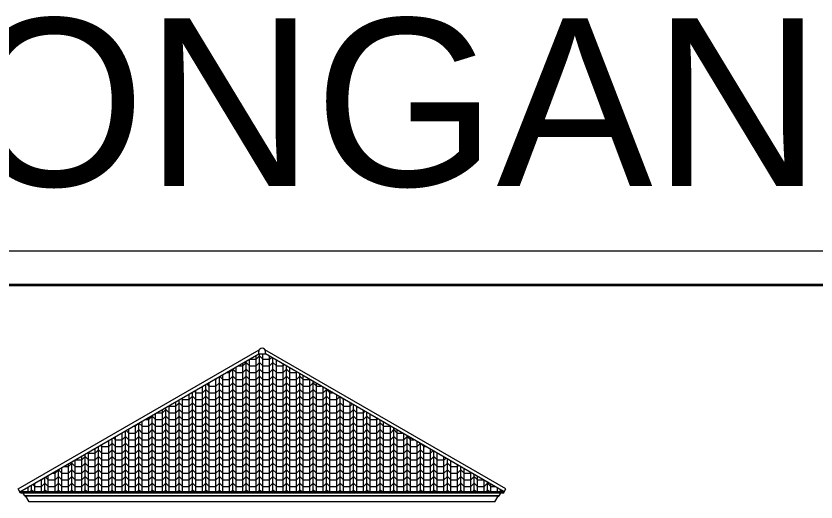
# Model space of a CAD drawing. Header units: millimetres. Extents: x -11 to 1625, y -267 to 180.
# Drawn here: x 1207.65 to 1231.51, y 165.52 to 180.01 of the extents above; entities that cross this region are included whole.
import ezdxf
from ezdxf.enums import TextEntityAlignment as Align

# ---------------------------------------------------------------- set-up
doc = ezdxf.new("R2010")
doc.units = ezdxf.units.MM
for name, color, linetype, lineweight in [('ars', 11, 'Continuous', 5), ('GRS KOP', 1, 'Continuous', 35), ('kap', 71, 'Continuous', 15), ('kop', 7, 'Continuous', 20), ('not', 7, 'Continuous', 20)]:
    doc.layers.add(name, color=color, linetype=linetype, lineweight=lineweight)
doc.styles.add('BARU', font='complex.shx')
doc.styles.add('simplek', font='simplex.shx')
doc.styles.get("Standard").update_dxf_attribs({"font": 'ARIALUNI.TTF'})

# ---------------------------------------------------------------- blocks, each defined once
blk = doc.blocks.new('kop')
at = {"layer": 'GRS KOP'}
blk.add_lwpolyline([(1, 54), (83, 54), (83, 1), (1, 1)], close=True, dxfattribs=at)
at = {"layer": 'kop', "color": 7}
blk.add_line((84, 55), (0, 55), dxfattribs=at)
at = {"layer": 'kop', "style": 'BARU', "flags": 4}
for p, height in [((73.8, 5.4), 0.35), ((80.303, 5.382), 0.25), ((73.8, 4.9), 0.35), ((80.303, 4.882), 0.25), ((73.8, 4.4), 0.35), ((80.303, 4.382), 0.25)]:
    blk.add_attdef('-', p, '', height=height, dxfattribs=at)
at = {"layer": 'kop', "flags": 4}
for tag, p in [('AR-00', (78.057, 2.648)), ('00', (81.238, 2.647))]:
    blk.add_attdef(tag, text='', height=0.35, dxfattribs=at).set_placement(p, align=Align.MIDDLE)

msp = doc.modelspace()

# ---------------------------------------------------------------- hatches: boundary and pattern name
at = {"layer": 'ars'}
h = msp.add_hatch(dxfattribs=at)
h.set_pattern_fill('PLENTONG', color=256, scale=0.1)
h.set_pattern_definition([(90, (1163.61747, 67.97706), (-0.4, 2e-17), []), (90, (1163.71747, 67.97706), (-0.4, 2e-17), []), (90, (1163.81747, 67.97706), (-0.4, 2e-17), []), (45, (1163.61747, 67.97706), (1e-17, 0.2), [0.14142136, -0.4242641]), (135, (1163.81747, 67.97706), (-1e-17, -0.2), [0.14142136, -0.4242641]), (0, (1163.81747, 67.97706), (0, 0.2), [0.2, -0.2])])
h.paths.add_polyline_path([(1222.2142784, 165.8218075), (1215.0913689, 169.9342212), (1214.8913689, 169.9342212), (1207.7684594, 165.8218075)])

# ---------------------------------------------------------------- linework, layer by layer
for p, q in [((1222.0416886, 165.69539), (1207.9410492, 165.69539)), ((1222.0345443, 165.6930118), (1207.9481935, 165.6930118))]:
    msp.add_line(p, q, dxfattribs=at)
at = {"layer": 'kap'}
for p, q in [((1207.7222378, 165.9105915), (1214.9038292, 170.0568852)), ((1207.7684594, 165.8218075), (1214.8913689, 169.9342212)), ((1214.8913689, 169.9342212), (1214.8913689, 170.0085448)), ((1214.8913689, 169.9342212), (1215.0913689, 169.9342212)), ((1222.2604999, 165.9105915), (1215.0789086, 170.0568852)), ((1215.0913689, 169.9342212), (1215.0913689, 170.0085448)), ((1222.2142784, 165.8218075), (1215.0913689, 169.9342212)), ((1207.7869304, 165.7863276), (1207.7222378, 165.9105915)), ((1222.2142784, 165.8218075), (1207.7684594, 165.8218075)), ((1222.1958074, 165.7863276), (1222.2604999, 165.9105915)), ((1222.1958074, 165.7863276), (1207.7869304, 165.7863276)), ((1207.9153881, 165.7038323), (1207.8677594, 165.7863276)), ((1222.0673497, 165.7038323), (1207.9153881, 165.7038323)), ((1207.9410492, 165.69539), (1207.9386709, 165.69539)), ((1207.9481935, 165.6930118), (1207.9453067, 165.6930118)), ((1208.0478067, 165.5204765), (1207.9481935, 165.6930118)), ((1221.9349311, 165.5204765), (1222.0345443, 165.6930118)), ((1222.0345443, 165.6930118), (1222.0374311, 165.6930118)), ((1222.0416886, 165.69539), (1222.0440669, 165.69539)), ((1222.0673497, 165.7038323), (1222.1149784, 165.7863276)), ((1221.9349311, 165.5204765), (1208.0478067, 165.5204765))]:
    msp.add_line(p, q, dxfattribs=at)
for centre, radius, start, end in [((1214.9913689, 170.0085448), 0.1, 0, 180), ((1207.9386709, 165.7172746), 0.0218846, 217.8963914, 270), ((1207.9453067, 165.6980118), 0.005, 211.6251636, 270), ((1222.0374311, 165.6980118), 0.005, 270, 328.3748364), ((1222.0440669, 165.7172746), 0.0218846, 270, 322.1036086)]:
    msp.add_arc(centre, radius, start, end, dxfattribs=at)

# ---------------------------------------------------------------- block references
at = {"layer": 'kop'}
msp.add_blockref('kop', (1163.2141612, 117.9999999), dxfattribs=at)

# ---------------------------------------------------------------- texts
at = {"layer": 'not', "insert": (1205.2141612, 174.8690698), "char_height": 5, "attachment_point": 7, "style": 'simplek'}
msp.add_mtext('\\pi-25.919;{\\f@Arial Unicode MS|b0|i0|c0|p34;A4. POTONGAN}', dxfattribs=at)

doc.saveas('drawing.dxf')
